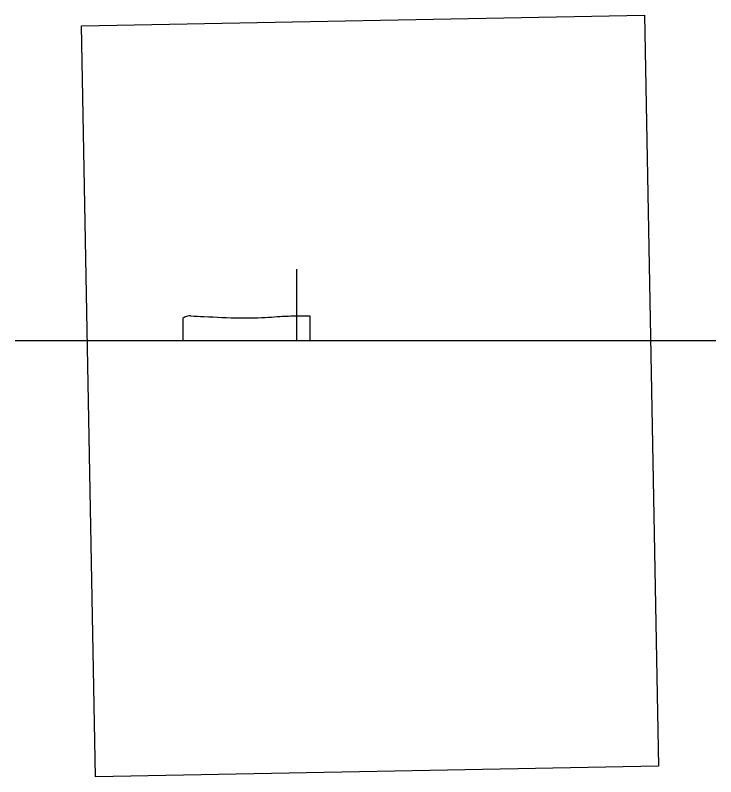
# Model space of a CAD drawing. Header units: millimetres. Extents: x 3940 to 31715, y 1502 to 5662.
# Drawn here: x 13576 to 14587, y 4152 to 5251 of the extents above; entities that cross this region are included whole.
import ezdxf

# ---------------------------------------------------------------- set-up
doc = ezdxf.new("R2010")
doc.units = ezdxf.units.MM
picture_1 = doc.add_image_def('image8.jpg', size_in_pixel=(3072, 4096))

msp = doc.modelspace()

# ---------------------------------------------------------------- linework, layer by layer
for p, q in [((13982.744, 4781.366), (13982.744, 4884.412)), ((13818.024, 4813.101), (13818.024, 4781.366)), ((13983.144, 4816.868), (14001.514, 4816.868)), ((14001.514, 4816.868), (14001.514, 4781.366)), ((13576.192, 4781.366), (14587.432, 4781.366))]:
    msp.add_line(p, q)
msp.add_arc((13829.276, 4798.225), 18.652, 88.450889, 127.10533)
msp.add_spline([(13829.781, 4816.87), (13848.4, 4815.926), (13900.907, 4813.892), (13941.682, 4814.892), (13958.563, 4816.06), (13983.144, 4816.868)], degree=3)

# ---------------------------------------------------------------- pictures from other files: only their frames are drawn
image = msp.add_image(picture_1, insert=(13692.194, 4151.909), size_in_units=(812.8, 1083.733), rotation=1.066114)
image.dxf.flags = 7

doc.saveas('drawing.dxf')
